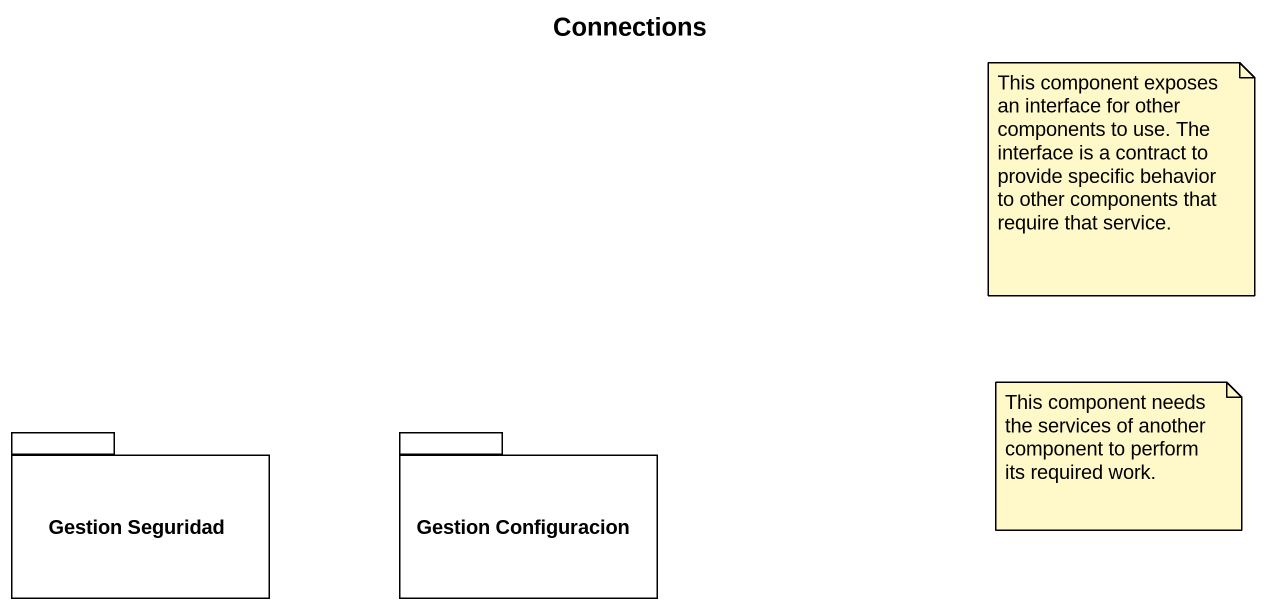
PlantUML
@startuml
title Connections
package "Gestion Seguridad" as Gestion_Seguridad {
}
package "Gestion Configuracion" as Gestion_Configuracion {
}
note as N1
  This component exposes an interface for other components to use. The interface is a contract to provide specific behavior to other components that require that service.
end note
note as N2
  This component needs the services of another component to perform its required work.
end note
@enduml
